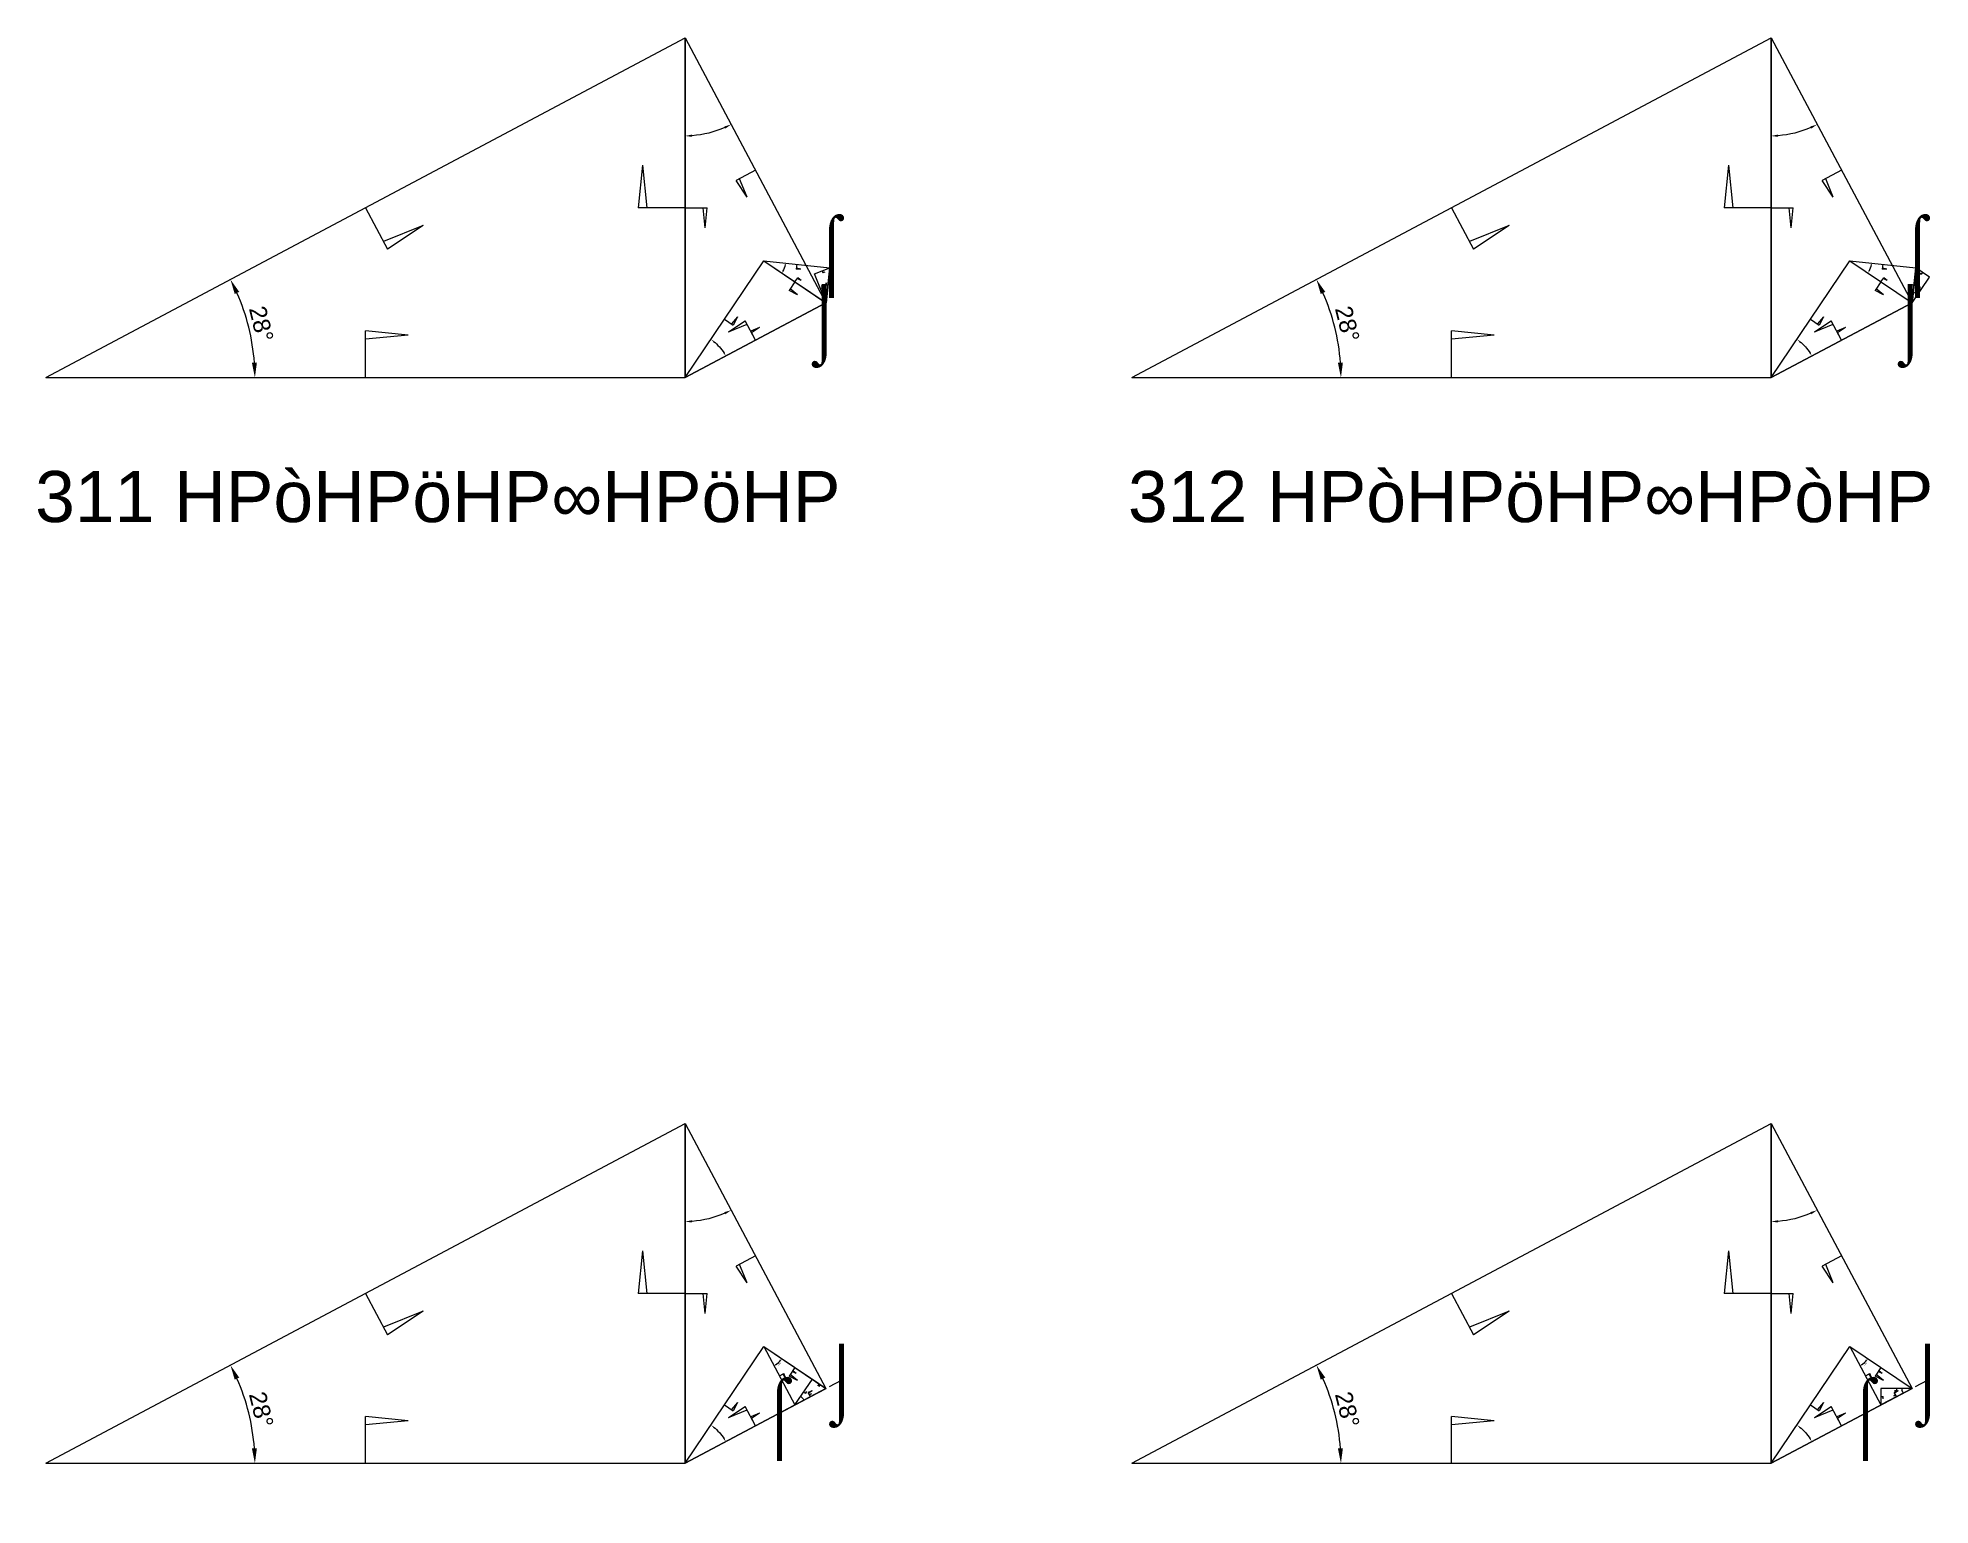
# Model space of a CAD drawing. Header units: millimetres. Extents: x 130683 to 598801, y -2841579 to 24518.
# Drawn here: x 309099 to 353502, y -2660138 to -2625696 of the extents above; entities that cross this region are included whole.
import ezdxf
from ezdxf.enums import TextEntityAlignment as Align

# ---------------------------------------------------------------- set-up
doc = ezdxf.new("R2010")
doc.units = ezdxf.units.MM
doc.header["$PDMODE"] = 35
doc.linetypes.add('DASHED', pattern=[19.05, 12.7, -6.35])
for name, color, linetype in [('BASE', 170, 'Continuous'), ('HYPOTENUSE', 20, 'Continuous'), ('PERPENDICULAR', 90, 'Continuous')]:
    doc.layers.add(name, color=color, linetype=linetype)
doc.styles.add('Arial', font='arial_0.ttf')
doc.dimstyles.new('ISO-25', dxfattribs={"dimtxt": 250, "dimasz": 100, "dimexe": 1.25, "dimexo": 0.625, "dimgap": 100, "dimtad": 1, "dimdec": 0, "dimtxsty": 'Arial', "dimcen": 2.5, "dimadec": 0, "dimazin": 0, "dimtfac": 1, "dimtdec": 0, "dimtmove": 0, "dimatfit": 3, "dimfxl": 1, "dimarcsym": 0})

# ---------------------------------------------------------------- blocks, each defined once
blk = doc.blocks.new('*D11')
at = {"color": 0, "lineweight": -2, "ltscale": 100, "transparency": 16777216}
blk.add_arc((0, 0), 4906, 4.0884, 23.9116, dxfattribs=at)
at = {"color": 0, "ltscale": 100, "transparency": 16777216}
for points in [[(4432, 1963), (4537, 2014), (4332, 2303)], [(4952, 352), (4835, 348), (4906, 0)]]:
    blk.add_solid(points, dxfattribs=at)
at = {"layer": 'Defpoints', "color": 0, "ltscale": 100, "transparency": 16777216}
for p in [(15000, 7976), (4841, 796), (0, 0), (0, 0), (15000, 0)]:
    blk.add_point(p, dxfattribs=at)
at = {"color": 0, "ltscale": 100, "transparency": 16777216, "insert": (5055, 1260), "char_height": 400, "attachment_point": 5, "rotation": 284, "style": 'Arial'}
blk.add_mtext('28°', dxfattribs=at)
blk = doc.blocks.new('SanjoyNathGeometrifyingTrigonometryFundamentalLockedSet')
at = {"color": 114, "linetype": 'DASHED', "ltscale": 100, "true_color": 0x139b48}
for p, q in [((14000, 4987.8), (13900, 3987.8)), ((14000, 4987.8), (14100, 3987.8)), ((15000, 3987.8), (13900, 3987.8))]:
    blk.add_line(p, q, dxfattribs=at)
at = {"color": 242, "linetype": 'DASHED', "ltscale": 100, "true_color": 0xcd2027}
for p, q in [((7500, 3987.8), (8016.4, 3016.6)), ((8852.4, 3574.3), (7922.5, 3193.2)), ((8852.4, 3574.3), (8016.4, 3016.6))]:
    blk.add_line(p, q, dxfattribs=at)
at = {"color": 159, "linetype": 'DASHED', "ltscale": 100, "true_color": 0x22346e}
for p, q in [((7500, 0), (7500, 1100)), ((8500, 1000), (7500, 1100)), ((8500, 1000), (7500, 900))]:
    blk.add_line(p, q, dxfattribs=at)
at = {"layer": 'BASE'}
blk.add_line((0, 0), (15000, 0), dxfattribs=at)
at = {"layer": 'HYPOTENUSE'}
blk.add_line((0, 0), (15000, 7975.6), dxfattribs=at)
at = {"layer": 'PERPENDICULAR'}
blk.add_line((15000, 0), (15000, 7975.6), dxfattribs=at)
at = {"color": 4, "ltscale": 100}
dim = blk.add_angular_dim_2l(base=(4841, 795.6), line1=((0, 0), (15000, 0)), line2=((0, 0), (15000, 7975.6)), dimstyle='ISO-25', override={"dimtxt": 400, "dimasz": 350, "dimgap": 100}, dxfattribs=at)
dim.commit()
dim.dimension.update_dxf_attribs({"geometry": '*D11', "text_midpoint": (5055.4, 1260.5)})

msp = doc.modelspace()

# ---------------------------------------------------------------- linework, layer by layer
at = {"linetype": 'DASHED', "ltscale": 70}
for p, q in [((327723, -2630683), (327550, -2632324)), ((353206, -2630683), (353033, -2632324)), ((326501, -2657978), (327958, -2657203)), ((351983, -2657978), (353441, -2657203))]:
    msp.add_line(p, q, dxfattribs=at)

# ---------------------------------------------------------------- block references
at = {"linetype": 'DASHED'}
for p in [(309287, -2633672), (334770, -2633672), (309287, -2659155), (334770, -2659155)]:
    msp.add_blockref('SanjoyNathGeometrifyingTrigonometryFundamentalLockedSet', p, dxfattribs=at)
at = {"linetype": 'DASHED', "ltscale": 100}
for p, xscale, yscale, zscale, rotation in [((324287, -2625696), -0.469471562785891, 0.469471562785891, 0.469471562785891, 118), ((349770, -2625696), -0.469471562785891, 0.469471562785891, 0.469471562785891, 118), ((324287, -2633672), -0.220403548264628, 0.220403548264628, 0.220403548264628, 235.9999999999998), ((326136, -2630931), -0.10347319824735, 0.10347319824735, 0.10347319824735, 174.000000000001), ((327594, -2631914), -0.048577724087624, 0.048577724087624, 0.048577724087624, 291.9999999999972), ((349770, -2633672), -0.220403548264628, 0.220403548264628, 0.220403548264628, 235.9999999999998), ((351619, -2630931), -0.10347319824735, 0.10347319824735, 0.10347319824735, 174.000000000001), ((353076, -2631914), 0.048577724087624, 0.048577724087624, 0.048577724087624, 55.99999999999716), ((324287, -2651179), -0.469471562785891, 0.469471562785891, 0.469471562785891, 118), ((349770, -2651179), -0.469471562785891, 0.469471562785891, 0.469471562785891, 118), ((326136, -2656414), 0.10347319824735, 0.10347319824735, 0.10347319824735, 298.0000000000008), ((351619, -2656414), 0.10347319824735, 0.10347319824735, 0.10347319824735, 298.0000000000008), ((324287, -2659155), -0.220403548264628, 0.220403548264628, 0.220403548264628, 235.9999999999998), ((349770, -2659155), -0.220403548264628, 0.220403548264628, 0.220403548264628, 235.9999999999998), ((326865, -2657784), -0.04857772408763799, 0.04857772408763799, 0.048577724087638, 236.0000000000012), ((353076, -2657397), 0.048577724087638, 0.048577724087638, 0.048577724087638, 180)]:
    msp.add_blockref('SanjoyNathGeometrifyingTrigonometryFundamentalLockedSet', p, dxfattribs=dict(at, xscale=xscale, yscale=yscale, zscale=zscale, rotation=rotation))

# ---------------------------------------------------------------- texts
at = {"linetype": 'DASHED', "ltscale": 100, "style": 'Arial'}
for s, p in [('⌠', (327723, -2630683)), ('⌠', (353206, -2630683)), ('⌡', (327550, -2632324)), ('⌡', (353033, -2632324)), ('311 HPòHPöHP∞HPöHP', (318484, -2636463)), ('312 HPòHPöHP∞HPòHP', (344127, -2636463)), ('⌡', (327958, -2657203)), ('⌡', (353441, -2657203)), ('⌠', (326501, -2657978)), ('⌠', (351983, -2657978))]:
    msp.add_text(s, height=1200, dxfattribs=at).set_placement(p, align=Align.MIDDLE_CENTER)

doc.saveas('drawing.dxf')
